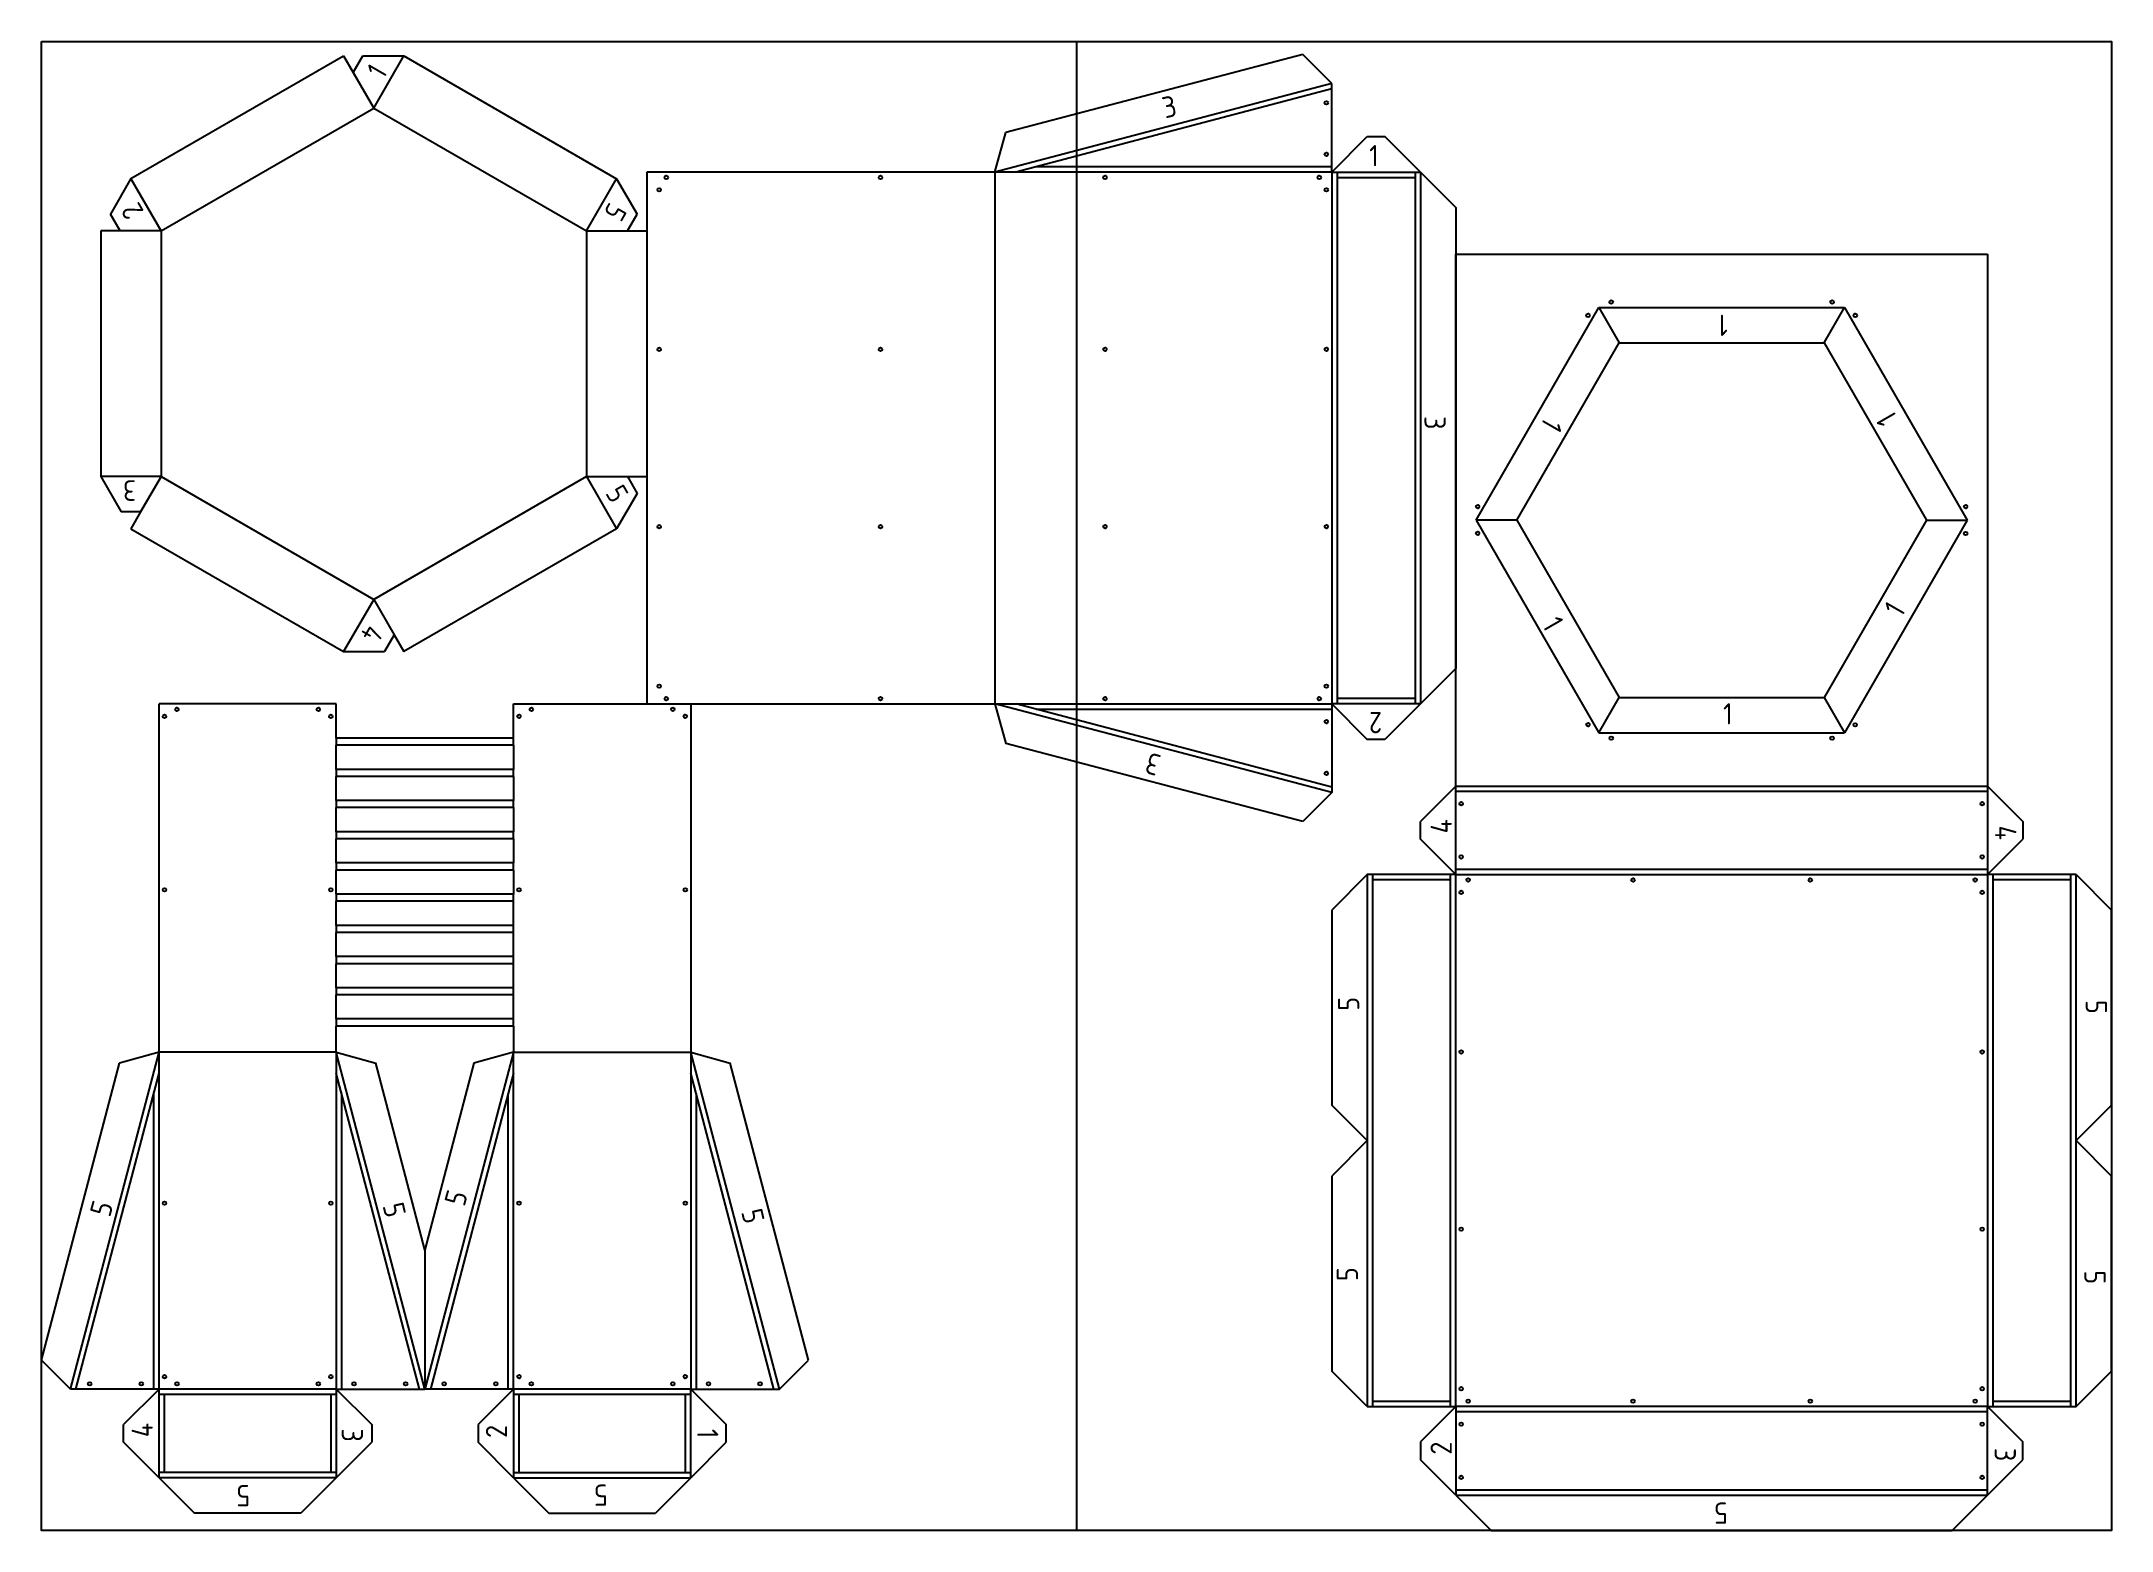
# Model space of a CAD drawing. Header units: centimetres. Extents: x 0 to 58.4, y 0 to 42.
import ezdxf

# ---------------------------------------------------------------- set-up
doc = ezdxf.new("R2010")
doc.units = ezdxf.units.CM
for name, color, linetype in [('3. CONTORNO', 3, 'Continuous'), ('CONTORNO', 3, 'Continuous'), ('CORTE', 5, 'Continuous'), ('DOBRA', 6, 'Continuous'), ('GRAVURA', 1, 'Continuous')]:
    doc.layers.add(name, color=color, linetype=linetype)
doc.styles.add('Mobiliário 1_10', font='isocp3.shx', dxfattribs={"height": 0.6})

msp = doc.modelspace()

# ---------------------------------------------------------------- linework, layer by layer
msp.add_line((29.2, 42), (29.2, 0))
at = {"ltscale": 0.1}
msp.add_lwpolyline([(0, 42), (58.4, 42), (58.4, 0), (0, 0)], close=True, dxfattribs=at)
at = {"layer": 'CONTORNO'}
for p, q in [((36.4, 40.659), (27.489, 38.314)), ((36.4, 38.464), (28.059, 38.464)), ((36.55, 38.314), (36.55, 23.314)), ((36.55, 38.164), (38.75, 38.164)), ((38.75, 38.314), (38.75, 23.314)), ((38.75, 23.464), (36.55, 23.464)), ((36.4, 20.969), (27.489, 23.314)), ((28.059, 23.164), (36.4, 23.164)), ((8.319, 22.349), (8.319, 22.149)), ((13.319, 22.149), (13.319, 22.349)), ((8.319, 21.469), (8.319, 21.269)), ((13.319, 21.269), (13.319, 21.469)), ((8.319, 20.589), (8.319, 20.389)), ((13.319, 20.389), (13.319, 20.589)), ((39.9, 20.85), (54.9, 20.85)), ((8.319, 19.709), (8.319, 19.509)), ((13.319, 19.509), (13.319, 19.709)), ((8.319, 18.829), (8.319, 18.629)), ((13.319, 18.629), (13.319, 18.829)), ((37.55, 18.5), (37.55, 3.5)), ((39.75, 18.35), (37.55, 18.35)), ((39.75, 3.5), (39.75, 18.5)), ((39.9, 18.65), (54.9, 18.65)), ((55.05, 18.5), (55.05, 3.5)), ((57.25, 18.35), (55.05, 18.35)), ((57.25, 3.5), (57.25, 18.5)), ((8.319, 17.949), (8.319, 17.749)), ((13.319, 17.749), (13.319, 17.949)), ((8.319, 17.069), (8.319, 16.869)), ((13.319, 16.869), (13.319, 17.069)), ((8.319, 16.189), (8.319, 15.989)), ((13.319, 15.989), (13.319, 16.189)), ((8.319, 15.309), (8.319, 15.109)), ((13.319, 15.109), (13.319, 15.309)), ((8.319, 14.429), (8.319, 14.229)), ((13.319, 14.229), (13.319, 14.429)), ((0.974, 3.99), (3.319, 12.901)), ((10.664, 3.99), (8.319, 12.901)), ((13.319, 12.901), (10.974, 3.99)), ((20.664, 3.99), (18.319, 12.901)), ((3.169, 3.99), (3.169, 12.331)), ((8.469, 12.331), (8.469, 3.99)), ((13.169, 3.99), (13.169, 12.331)), ((18.469, 12.331), (18.469, 3.99)), ((8.319, 3.84), (3.319, 3.84)), ((3.469, 1.64), (3.469, 3.84)), ((8.169, 3.84), (8.169, 1.64)), ((18.319, 3.84), (13.319, 3.84)), ((13.469, 3.84), (13.469, 1.64)), ((18.169, 1.64), (18.169, 3.84)), ((37.55, 3.65), (39.75, 3.65)), ((55.05, 3.65), (57.25, 3.65)), ((54.9, 3.35), (39.9, 3.35)), ((8.319, 1.64), (3.319, 1.64)), ((13.319, 1.64), (18.319, 1.64)), ((39.9, 1.15), (54.9, 1.15))]:
    msp.add_line(p, q, dxfattribs=at)
at = {"layer": 'CORTE'}
for p, q in [((2.525, 38.13), (8.526, 41.593)), ((8.526, 41.593), (8.798, 41.12)), ((8.798, 41.12), (9.071, 41.593)), ((9.071, 41.593), (10.226, 41.592)), ((10.226, 41.592), (16.227, 38.127)), ((35.581, 41.632), (27.21, 39.429)), ((36.4, 40.814), (35.581, 41.632)), ((8.798, 41.12), (9.375, 40.12)), ((36.4, 38.314), (36.4, 40.814)), ((26.9, 38.314), (27.21, 39.429)), ((36.4, 38.314), (37.4, 39.314)), ((37.4, 39.314), (37.9, 39.314)), ((38.9, 38.314), (37.9, 39.314)), ((2.525, 38.13), (1.947, 37.13)), ((16.227, 38.127), (16.804, 37.127)), ((26.9, 38.314), (17.077, 38.314)), ((17.077, 38.314), (17.077, 23.314)), ((38.9, 38.314), (39.9, 37.314)), ((2.22, 36.657), (1.947, 37.13)), ((16.531, 36.655), (16.804, 37.127)), ((39.9, 37.314), (39.9, 24.314)), ((1.674, 36.657), (1.674, 29.729)), ((2.22, 36.657), (1.674, 36.657)), ((3.374, 36.657), (2.22, 36.657)), ((15.377, 36.655), (16.531, 36.655)), ((16.531, 36.655), (17.077, 36.655)), ((17.077, 36.655), (17.077, 29.726)), ((39.9, 21), (39.9, 36)), ((39.9, 36), (54.9, 36)), ((54.9, 36), (54.9, 21)), ((43.935, 34.5), (44.512, 33.5)), ((50.288, 33.5), (50.865, 34.5)), ((41.625, 28.5), (44.512, 33.5)), ((44.512, 33.5), (50.288, 33.5)), ((50.288, 33.5), (53.175, 28.5)), ((1.674, 29.729), (2.252, 28.729)), ((3.374, 29.729), (2.797, 28.729)), ((15.377, 29.726), (16.531, 29.726)), ((16.804, 29.254), (16.226, 28.254)), ((16.531, 29.726), (16.804, 29.254)), ((16.531, 29.726), (17.077, 29.726)), ((2.797, 28.729), (2.252, 28.729)), ((2.797, 28.729), (2.524, 28.257)), ((2.524, 28.257), (8.525, 24.791)), ((16.226, 28.254), (10.225, 24.791)), ((41.625, 28.5), (40.47, 28.5)), ((41.625, 28.5), (44.512, 23.5)), ((53.175, 28.5), (50.288, 23.5)), ((53.175, 28.5), (54.33, 28.5)), ((9.375, 26.263), (9.953, 25.263)), ((9.953, 25.263), (9.68, 24.791)), ((9.953, 25.263), (10.225, 24.791)), ((8.525, 24.791), (9.68, 24.791)), ((38.9, 23.314), (39.9, 24.314)), ((43.935, 22.5), (44.512, 23.5)), ((44.512, 23.5), (50.288, 23.5)), ((50.288, 23.5), (50.865, 22.5)), ((8.319, 23.314), (3.319, 23.314)), ((3.319, 13.49), (3.319, 23.314)), ((8.319, 22.349), (8.319, 23.314)), ((13.319, 23.314), (18.319, 23.314)), ((13.319, 22.349), (13.319, 23.314)), ((17.077, 23.314), (26.9, 23.314)), ((18.319, 23.314), (18.319, 13.49)), ((26.9, 23.314), (27.21, 22.198)), ((36.4, 23.314), (36.4, 20.814)), ((36.4, 23.314), (37.4, 22.314)), ((38.9, 23.314), (37.9, 22.314)), ((13.319, 22.349), (8.319, 22.349)), ((35.581, 19.995), (27.21, 22.198)), ((37.9, 22.314), (37.4, 22.314)), ((13.319, 22.149), (8.319, 22.149)), ((8.319, 21.469), (8.319, 22.149)), ((13.319, 22.149), (13.319, 21.469)), ((13.319, 21.469), (8.319, 21.469)), ((13.319, 21.269), (8.319, 21.269)), ((8.319, 20.589), (8.319, 21.269)), ((13.319, 21.269), (13.319, 20.589)), ((13.319, 20.589), (8.319, 20.589)), ((36.4, 20.814), (35.581, 19.995)), ((39.9, 21), (38.9, 20)), ((54.9, 21), (55.9, 20)), ((13.319, 20.389), (8.319, 20.389)), ((8.319, 19.709), (8.319, 20.389)), ((13.319, 20.389), (13.319, 19.709)), ((38.9, 19.5), (38.9, 20)), ((55.9, 20), (55.9, 19.5)), ((13.319, 19.709), (8.319, 19.709)), ((13.319, 19.509), (8.319, 19.509)), ((8.319, 18.829), (8.319, 19.509)), ((13.319, 19.509), (13.319, 18.829)), ((39.9, 18.5), (38.9, 19.5)), ((54.9, 18.5), (55.9, 19.5)), ((13.319, 18.829), (8.319, 18.829)), ((13.319, 18.629), (8.319, 18.629)), ((8.319, 17.949), (8.319, 18.629)), ((13.319, 18.629), (13.319, 17.949)), ((37.4, 18.5), (36.4, 17.5)), ((39.9, 18.5), (37.4, 18.5)), ((57.4, 18.5), (54.9, 18.5)), ((57.4, 18.5), (58.4, 17.5)), ((13.319, 17.949), (8.319, 17.949)), ((13.319, 17.749), (8.319, 17.749)), ((8.319, 17.069), (8.319, 17.749)), ((13.319, 17.069), (13.319, 17.749)), ((13.319, 17.069), (8.319, 17.069)), ((36.4, 17.5), (36.4, 12)), ((58.4, 12), (58.4, 17.5)), ((13.319, 16.869), (8.319, 16.869)), ((8.319, 16.189), (8.319, 16.869)), ((13.319, 16.189), (13.319, 16.869)), ((13.319, 16.189), (8.319, 16.189)), ((13.319, 15.989), (8.319, 15.989)), ((8.319, 15.309), (8.319, 15.989)), ((13.319, 15.309), (13.319, 15.989)), ((13.319, 15.309), (8.319, 15.309)), ((13.319, 15.109), (8.319, 15.109)), ((8.319, 14.429), (8.319, 15.109)), ((13.319, 14.429), (13.319, 15.109)), ((13.319, 14.429), (8.319, 14.429)), ((13.319, 14.229), (8.319, 14.229)), ((8.319, 13.49), (8.319, 14.229)), ((13.319, 14.229), (13.319, 13.49)), ((3.319, 13.49), (2.203, 13.181)), ((8.319, 13.49), (9.434, 13.181)), ((13.319, 13.49), (12.203, 13.181)), ((18.319, 13.49), (19.434, 13.181)), ((0, 4.809), (2.203, 13.181)), ((10.819, 7.92), (9.434, 13.181)), ((12.203, 13.181), (10.819, 7.92)), ((21.637, 4.809), (19.434, 13.181)), ((37.4, 11), (36.4, 12)), ((57.4, 11), (58.4, 12)), ((37.4, 11), (36.4, 10)), ((57.4, 11), (58.4, 10)), ((36.4, 10), (36.4, 4.5)), ((58.4, 4.5), (58.4, 10)), ((10.819, 7.92), (10.819, 3.99)), ((0.819, 3.99), (0, 4.809)), ((20.819, 3.99), (21.637, 4.809)), ((37.4, 3.5), (36.4, 4.5)), ((57.4, 3.5), (58.4, 4.5)), ((3.319, 3.99), (0.819, 3.99)), ((3.319, 3.99), (2.319, 2.99)), ((8.319, 3.99), (10.819, 3.99)), ((8.319, 3.99), (9.319, 2.99)), ((13.319, 3.99), (10.819, 3.99)), ((13.319, 3.99), (12.319, 2.99)), ((18.319, 3.99), (20.819, 3.99)), ((18.319, 3.99), (19.319, 2.99)), ((2.319, 2.49), (2.319, 2.99)), ((9.319, 2.99), (9.319, 2.49)), ((12.319, 2.99), (12.319, 2.49)), ((19.319, 2.49), (19.319, 2.99)), ((37.4, 3.5), (39.9, 3.5)), ((39.9, 3.5), (38.9, 2.5)), ((54.9, 3.5), (57.4, 3.5)), ((54.9, 3.5), (55.9, 2.5)), ((3.319, 1.49), (2.319, 2.49)), ((8.319, 1.49), (9.319, 2.49)), ((13.319, 1.49), (12.319, 2.49)), ((18.319, 1.49), (19.319, 2.49)), ((38.9, 2.5), (38.9, 2)), ((55.9, 2), (55.9, 2.5)), ((39.9, 1), (38.9, 2)), ((54.9, 1), (55.9, 2)), ((3.319, 1.49), (4.319, 0.49)), ((8.319, 1.49), (7.319, 0.49)), ((13.319, 1.49), (14.319, 0.49)), ((18.319, 1.49), (17.319, 0.49)), ((39.9, 1), (40.9, 0)), ((54.9, 1), (53.9, 0)), ((7.319, 0.49), (4.319, 0.49)), ((14.319, 0.49), (17.319, 0.49)), ((40.9, 0), (53.9, 0))]:
    msp.add_line(p, q, dxfattribs=at)
at = {"layer": 'DOBRA'}
for p, q in [((9.375, 40.12), (10.226, 41.592)), ((36.4, 40.814), (26.9, 38.314)), ((3.374, 36.657), (9.375, 40.12)), ((9.375, 40.12), (15.377, 36.655)), ((3.374, 36.657), (2.525, 38.13)), ((15.377, 36.655), (16.227, 38.127)), ((36.4, 38.314), (26.9, 38.314)), ((26.9, 38.314), (26.9, 23.314)), ((36.4, 38.314), (36.4, 23.314)), ((36.4, 38.314), (38.9, 38.314)), ((38.9, 38.314), (38.9, 23.314)), ((3.374, 36.657), (3.374, 29.729)), ((15.377, 36.655), (15.377, 29.726)), ((40.47, 28.5), (43.935, 34.5)), ((43.935, 34.5), (50.865, 34.5)), ((50.865, 34.5), (54.33, 28.5)), ((3.374, 29.729), (1.674, 29.729)), ((3.374, 29.729), (9.375, 26.263)), ((15.377, 29.726), (9.375, 26.263)), ((15.377, 29.726), (16.226, 28.254)), ((40.47, 28.5), (43.935, 22.5)), ((54.33, 28.5), (50.865, 22.5)), ((9.375, 26.263), (8.525, 24.791)), ((26.9, 23.314), (36.4, 23.314)), ((36.4, 20.814), (26.9, 23.314)), ((38.9, 23.314), (36.4, 23.314)), ((43.935, 22.5), (50.865, 22.5)), ((39.9, 18.5), (39.9, 21)), ((39.9, 21), (54.9, 21)), ((54.9, 21), (54.9, 18.5)), ((37.4, 18.5), (37.4, 3.5)), ((39.9, 18.5), (54.9, 18.5)), ((39.9, 3.5), (39.9, 18.5)), ((54.9, 18.5), (54.9, 3.5)), ((57.4, 3.5), (57.4, 18.5)), ((0.819, 3.99), (3.319, 13.49)), ((8.319, 13.49), (3.319, 13.49)), ((3.319, 3.99), (3.319, 13.49)), ((8.319, 13.49), (8.319, 3.99)), ((10.819, 3.99), (8.319, 13.49)), ((13.319, 13.49), (10.819, 3.99)), ((13.319, 3.99), (13.319, 13.49)), ((13.319, 13.49), (18.319, 13.49)), ((18.319, 13.49), (18.319, 3.99)), ((20.819, 3.99), (18.319, 13.49)), ((8.319, 3.99), (3.319, 3.99)), ((3.319, 1.49), (3.319, 3.99)), ((8.319, 3.99), (8.319, 1.49)), ((18.319, 3.99), (13.319, 3.99)), ((13.319, 3.99), (13.319, 1.49)), ((18.319, 1.49), (18.319, 3.99)), ((54.9, 3.5), (39.9, 3.5)), ((39.9, 3.5), (39.9, 1)), ((54.9, 1), (54.9, 3.5)), ((8.319, 1.49), (3.319, 1.49)), ((13.319, 1.49), (18.319, 1.49)), ((39.9, 1), (54.9, 1))]:
    msp.add_line(p, q, dxfattribs=at)
at = {"layer": 'GRAVURA'}
for centre in [(36.25, 40.269), (36.25, 38.814), (17.627, 38.164), (23.672, 38.164), (30.005, 38.164), (36.05, 38.164), (17.427, 37.814), (36.25, 37.814), (44.285, 34.65), (50.515, 34.65), (43.63, 34.272), (51.17, 34.272), (17.427, 33.314), (23.672, 33.314), (30.005, 33.314), (36.25, 33.314), (40.517, 28.876), (54.284, 28.876), (17.427, 28.314), (23.672, 28.314), (30.005, 28.314), (36.25, 28.314), (40.517, 28.124), (54.283, 28.12), (17.427, 23.814), (17.627, 23.464), (23.672, 23.464), (30.005, 23.464), (36.05, 23.464), (36.25, 23.814), (3.473, 22.964), (3.823, 23.164), (7.814, 23.164), (8.164, 22.964), (13.473, 22.964), (13.823, 23.164), (17.814, 23.164), (18.164, 22.964), (36.25, 22.814), (43.63, 22.728), (44.285, 22.35), (50.515, 22.35), (51.166, 22.726), (36.25, 21.358), (40.05, 20.5), (54.75, 20.5), (40.05, 19), (54.75, 19), (3.473, 18.071), (8.164, 18.071), (13.473, 18.071), (18.164, 18.071), (40.25, 18.35), (44.9, 18.35), (49.9, 18.35), (54.55, 18.35), (40.05, 18), (54.75, 18), (40.05, 13.5), (54.75, 13.5), (3.473, 9.233), (8.164, 9.233), (13.473, 9.233), (18.164, 9.233), (40.05, 8.5), (54.75, 8.5), (1.363, 4.14), (2.819, 4.14), (3.473, 4.34), (3.823, 4.14), (7.814, 4.14), (8.164, 4.34), (8.819, 4.14), (10.274, 4.14), (11.363, 4.14), (12.819, 4.14), (13.473, 4.34), (13.823, 4.14), (17.814, 4.14), (18.164, 4.34), (18.819, 4.14), (20.274, 4.14), (40.05, 4), (40.25, 3.65), (44.9, 3.65), (49.9, 3.65), (54.55, 3.65), (54.75, 4), (40.05, 3), (54.75, 3), (40.05, 1.5), (54.75, 1.5)]:
    msp.add_circle(centre, 0.05, dxfattribs=at)

# ---------------------------------------------------------------- texts
at = {"layer": '3. CONTORNO', "attachment_point": 1, "style": 'Mobiliário 1_10'}
for s, insert, char_height, rotation in [('\\pxt0.49523;1', (9.148, 41.194), 0.58178, 59.99357), ('2', (2.401, 36.913), 0.582, 119.99357), ('5', (16.538, 37.204), 0.582, 239.99357), ('3', (2.669, 29.044), 0.582, 179.99357), ('5', (16.399, 29.555), 0.582, 299.99357), ('4', (9.675, 25.308), 0.582, 239.99357)]:
    msp.add_mtext_dynamic_manual_height_columns(s, width=0.44542, gutter_width=2.909, heights=[0], dxfattribs=dict(at, insert=insert, char_height=char_height, rotation=rotation))
at = {"layer": 'CONTORNO', "char_height": 0.6, "attachment_point": 1, "style": 'Mobiliário 1_10'}
for s, width, insert, rotation in [('\\pxt0.26873;3', 0.45937, (31.567, 40.408), 12.96208), ('1', 0.45937, (47.573, 33.694), 180), ('1', 0.45937, (51.863, 31.078), 120), ('3', 0.45937, (39.615, 31.433), 270), ('1', 0.45937, (42.945, 31.142), 240), ('1', 0.45937, (42.835, 25.846), 300), ('1', 0.45937, (51.952, 26.023), 60), ('2', 0.45937, (37.823, 22.486), 180), ('3', 0.45937, (31.452, 21.279), 163.89353), ('\\pxt0.60139;4', 0.45937, (39.188, 19.661), 90), ('\\pxt0.60139;4', 0.45937, (55.711, 19.884), 270), ('\\pxt0.60139;5', 0.45937, (36.578, 14.66), 90), ('\\pxt0.60139;5', 0.45937, (58.267, 14.965), 270), ('5', 0.45937, (11.356, 9.279), 73.89353), ('5', 0.45937, (1.355, 8.98), 73.89353), ('\\pxt0.26873;5', 0.45937, (10.206, 9.304), 282.96208), ('\\pxt0.26873;5', 0.45937, (20.321, 9.13), 282.96208), ('\\pxt0.60139;5', 0.45937, (36.542, 7.035), 90), ('\\pxt0.60139;5', 0.45937, (58.231, 7.34), 270), ('4', 0.45937, (2.544, 2.633), 90), ('2', 0.45937, (12.538, 2.612), 90), ('3', 0.6, (9.071, 2.88), 270), ('1', 0.45937, (19.096, 2.869), 270), ('\\pxt0.60139;2', 0.45937, (39.188, 2.141), 90), ('\\pxt0.60139;3', 0.45937, (55.698, 2.332), 270), ('5', 0.45937, (5.885, 0.687), 180), ('5', 0.45937, (15.974, 0.7), 180), ('5', 0.45937, (47.573, 0.194), 180)]:
    msp.add_mtext_dynamic_manual_height_columns(s, width=width, gutter_width=3, heights=[0], dxfattribs=dict(at, insert=insert, rotation=rotation))
for insert in [(37.456, 39.078), (47.439, 23.335)]:
    msp.add_mtext_dynamic_manual_height_columns('1', width=0.45937, gutter_width=3, heights=[0], dxfattribs=dict(at, insert=insert))

doc.saveas('drawing.dxf')
